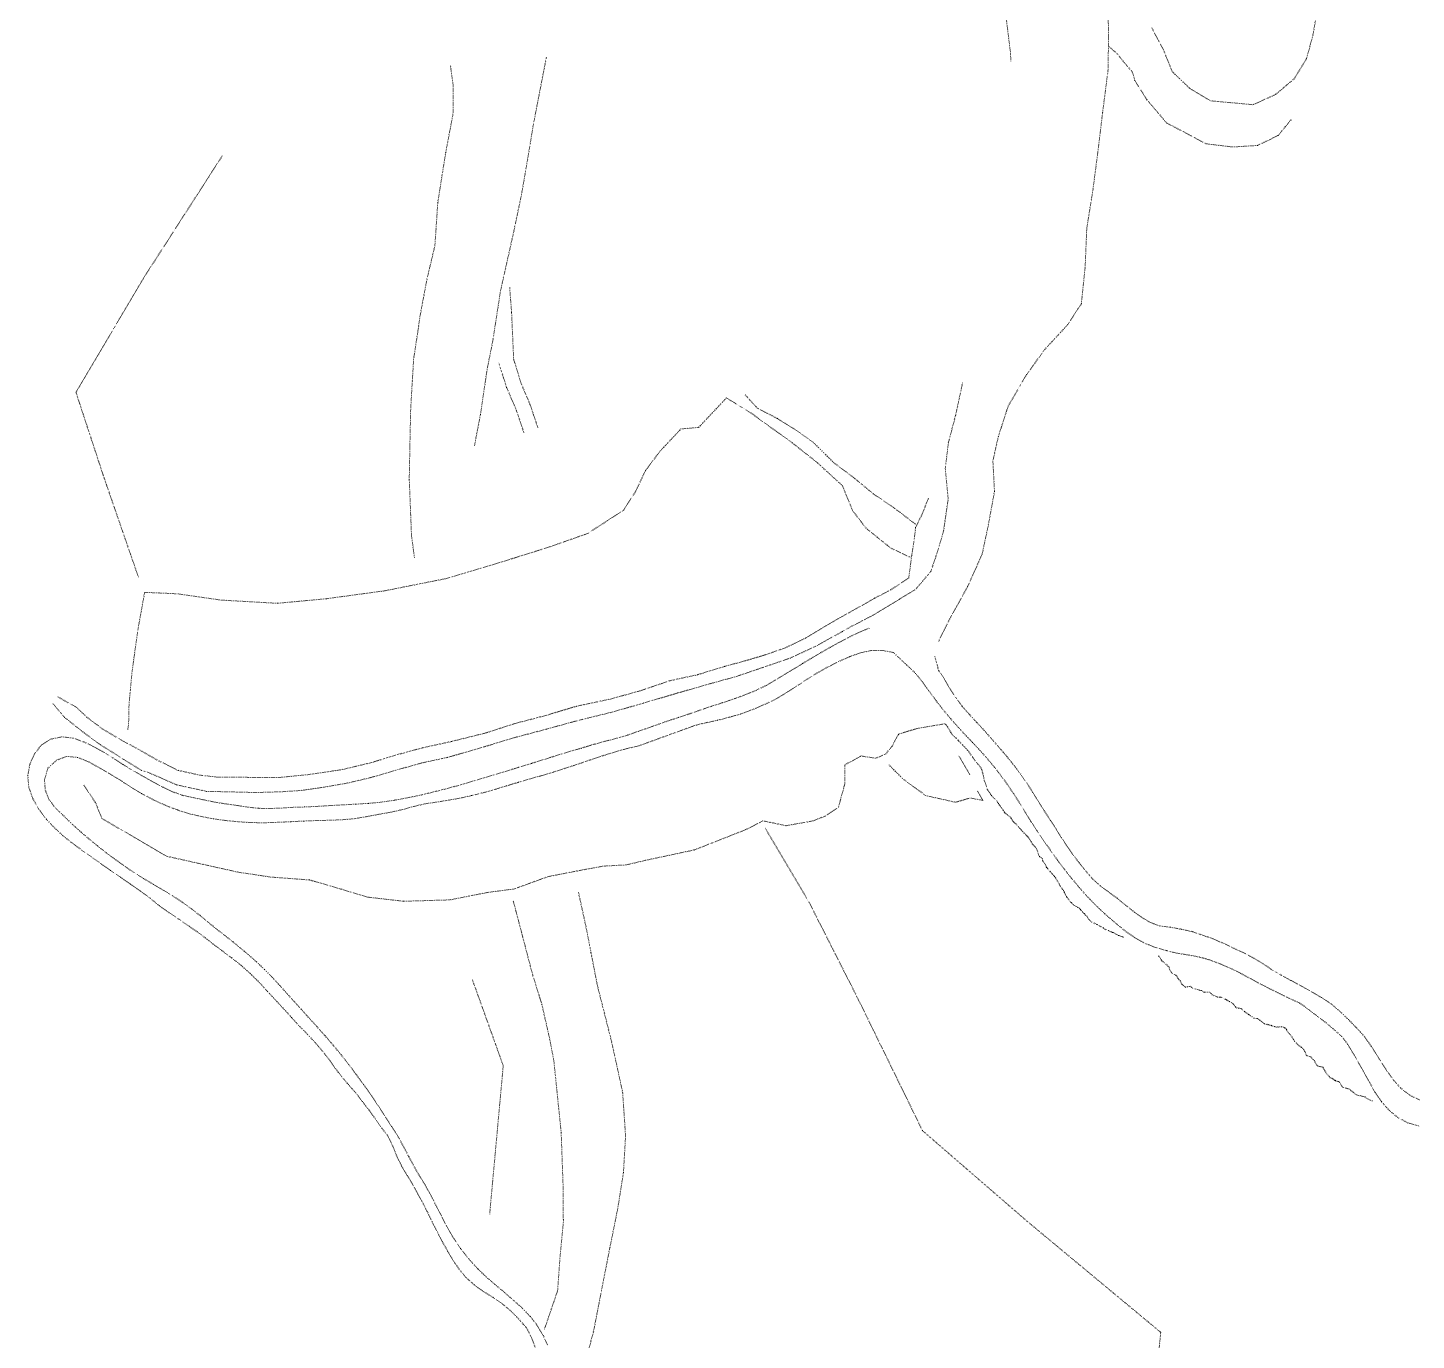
# Model space of a CAD drawing. Extents: x 682410 to 689460, y 7661803 to 7669124.
# Drawn here: x 684707.3 to 685123.7, y 7662635.6 to 7663029.4 of the extents above; entities that cross this region are included whole.
import ezdxf

# ---------------------------------------------------------------- set-up
doc = ezdxf.new("R2010")
doc.units = 0
doc.header["$MEASUREMENT"] = 0
doc.linetypes.add('DOT', pattern=[0.25, 0, -0.25])
doc.layers.add('02 TOE_Line', color=1, linetype='DOT', lineweight=20)

msp = doc.modelspace()

# ---------------------------------------------------------------- linework, layer by layer
at = {"layer": '02 TOE_Line'}
for points in [[(685002.11, 7663019.42, 3919.77), (685002.01, 7663021.8, 3919.91), (685000.45, 7663034.5, 3920.7), (684996.98, 7663044.29, 3921.3), (684992.65, 7663053.2, 3921.61), (684989.28, 7663055.22, 3921.78), (684984.34, 7663056.91, 3921.71), (684983.1, 7663058.86, 3921.78), (684978.94, 7663063.8, 3921.71), (684972.36, 7663070.72, 3921.69), (684966.48, 7663075.96, 3921.54), (684964.28, 7663072.92, 3921.28), (684967.54, 7663070.31, 3921.68), (684972.77, 7663065.75, 3921.93), (684974.34, 7663063.87, 3921.85)], [(685031.3, 7663034.52, 3920.63), (685031.39, 7663026.57, 3920.16), (685031.29, 7663016.98, 3919.7), (685029.62, 7663003.9, 3918.81), (685028.24, 7662992.44, 3918.45), (685026.69, 7662980.55, 3918.03), (685024.88, 7662969.27, 3917.87), (685024.39, 7662957.62, 3917.93), (685023.25, 7662946.61, 3917.85), (685019.12, 7662940.28, 3917.43), (685012.25, 7662932.88, 3917.13), (685006.83, 7662925.35, 3916.45), (685001.3, 7662915.91, 3915.25), (684998.33, 7662906.67, 3914.8), (684996.73, 7662899.43, 3914.93), (684997.2, 7662890.25, 3914.47), (684995.23, 7662879.57, 3913.81), (684993.48, 7662871.43, 3913.46), (684989.11, 7662861.68, 3913.09), (684983.78, 7662852.08, 3912.05), (684980.36, 7662845.18, 3912.22)], [(685093.92, 7663034.3, 3929.65), (685092.67, 7663027.05, 3929.42), (685090.76, 7663020.07, 3929.2), (685087.04, 7663014.08, 3928.89), (685081.49, 7663009.39, 3928.51), (685074.74, 7663006.34, 3928.2), (685062.02, 7663007.49, 3927.37), (685055.8, 7663011.18, 3926.96), (685050.51, 7663016.26, 3926.63), (685047.87, 7663022.79, 3926.39), (685044.29, 7663029.57, 3925.89)], [(685031.55, 7663023.75, 3920.17), (685033.93, 7663021.69, 3921.77), (685036.35, 7663018.69, 3922.81), (685038.6, 7663016.09, 3923.18), (685039.27, 7663013.61, 3923.01), (685042.93, 7663007.79, 3923.39), (685048.8, 7663000.88, 3924.61), (685060.68, 7662994.6, 3926.77), (685068.63, 7662993.65, 3928.51), (685076.09, 7662994.1, 3928.22), (685082.31, 7662997.13, 3927.67), (685086.3, 7663002.02, 3928.45)], [(684841.25, 7662904, 3899.96), (684843.06, 7662913.5, 3900.4), (684845.06, 7662927, 3900.62), (684846.75, 7662935.5, 3900.96), (684849.06, 7662950.5, 3901.38), (684852.87, 7662967.5, 3901.75), (684855.38, 7662979.5, 3902.46), (684857.19, 7662990, 3903.27), (684858.94, 7663000.5, 3903.96), (684861.06, 7663011.5, 3904.25), (684862.81, 7663020.5, 3904.56)], [(684823.25, 7662870.5, 3899.71), (684822.37, 7662877, 3899.7), (684821.69, 7662894, 3900.11), (684821.88, 7662904, 3900.45), (684822.12, 7662915, 3900.66), (684823, 7662930, 3901.1), (684824.31, 7662938.5, 3901.53), (684824.94, 7662943, 3901.55), (684827, 7662954, 3901.74), (684829.38, 7662964, 3902.42), (684830.25, 7662977, 3902.66), (684832.63, 7662992, 3903.16), (684834.81, 7663003.5, 3903.33), (684834.88, 7663012, 3903.54), (684834.06, 7663018, 3903.74)], [(684765.62, 7662991, 3903.08), (684741.81, 7662954, 3903.55), (684721.75, 7662920, 3903.28), (684730.13, 7662894.5, 3902.55), (684740.5, 7662864.5, 3901.59)], [(684851.81, 7662951.5, 3901.61), (684852.38, 7662944, 3901.36), (684852.69, 7662937, 3901.21), (684853, 7662930, 3900.98), (684855.12, 7662923, 3900.77), (684857.88, 7662916.5, 3900.47), (684860.25, 7662909.5, 3900.22)], [(684856.06, 7662908, 3900.22), (684853.69, 7662915, 3900.47), (684850.88, 7662921.5, 3900.77), (684848.5, 7662929, 3900.98)], [(684714.85, 7662826.62, 3912.13), (684718.34, 7662822.49, 3911.47), (684724.18, 7662817.86, 3910.99), (684729.21, 7662814.19, 3910.86), (684736.15, 7662809.86, 3910.77), (684741.41, 7662806.59, 3910.84), (684743.79, 7662805.84, 3910.82), (684751.96, 7662802.25, 3910.91), (684760.92, 7662800.32, 3911.16), (684769.95, 7662800.11, 3911.11), (684775.93, 7662799.96, 3910.93), (684783.21, 7662800.19, 3910.73), (684789.18, 7662800.57, 3910.42), (684795.92, 7662801.53, 3910.1), (684803.21, 7662802.8, 3910.1), (684809.96, 7662804.4, 3910.15), (684818.3, 7662806.85, 3909.92), (684825.88, 7662808.94, 3910.03), (684833.29, 7662810.53, 3910.07), (684843.93, 7662813.61, 3910.07), (684853.19, 7662816.42, 3910.01), (684862.82, 7662818.98, 3909.91), (684871.62, 7662821.4, 3909.99), (684882.77, 7662824.15, 3910.02), (684892.08, 7662826.84, 3909.92), (684902.24, 7662829.83, 3909.96), (684911.93, 7662832.62, 3910.06), (684919.74, 7662834.77, 3910.15), (684927.52, 7662837.41, 3910.38), (684935.91, 7662840.29, 3910.64), (684943.78, 7662843.94, 3910.8), (684951.67, 7662848.32, 3910.93), (684953.83, 7662849.57, 3910.96), (684960.19, 7662852.85, 3911.14), (684968.73, 7662858, 3911.4), (684973.48, 7662860.84, 3911.61), (684978.08, 7662866.24, 3911.83), (684980.33, 7662872.86, 3912.21), (684981.96, 7662878.61, 3912.5), (684983.31, 7662888.04, 3913.02), (684982.44, 7662897.09, 3913.43), (684983.37, 7662904.88, 3914.21), (684985.56, 7662913.19, 3914.63), (684987.66, 7662923.04, 3915.13)], [(684973.5, 7662880.47, 3910.08), (684967.33, 7662885.19, 3909), (684960.82, 7662889.61, 3907.78), (684955.31, 7662894.18, 3906.73), (684948.98, 7662898.95, 3905.81), (684942.71, 7662905.16, 3904.14), (684937.3, 7662908.94, 3902.74), (684932.06, 7662912.2, 3901.15), (684926.06, 7662915.31, 3899.43), (684922.28, 7662919.44, 3898.12)], [(684971.89, 7662870.58, 3911.13), (684966.06, 7662873.33, 3910.4), (684958.67, 7662879.28, 3908.74), (684954.65, 7662884.57, 3907.34), (684951.56, 7662892.06, 3906.13), (684943.87, 7662899.11, 3904.76), (684936.5, 7662904.93, 3902.77), (684925.13, 7662913.1, 3899.55), (684925.16, 7662913.24, 3899.57), (684918.34, 7662917.4, 3897.78), (684916.81, 7662918.35, 3897.56), (684908.48, 7662909.51, 3897.92), (684903.17, 7662909.05, 3897.51), (684896.87, 7662902.35, 3897.52), (684892.59, 7662896.61, 3897.98), (684889.5, 7662890.2, 3898.67), (684885.98, 7662884.67, 3898.95), (684875.19, 7662877.69, 3899.01), (684863.57, 7662873.59, 3898.97), (684847.3, 7662868.49, 3899.33), (684832.41, 7662864.09, 3899.66), (684814.27, 7662860.48, 3899.57), (684796.9, 7662858.12, 3899.7), (684782.13, 7662856.73, 3899.51), (684765.27, 7662857.71, 3899.94), (684752.05, 7662859.59, 3900.63), (684742.34, 7662860.03, 3901.2), (684740.37, 7662849.12, 3902.62), (684738.56, 7662836.25, 3906.27), (684737.66, 7662826.49, 3909.29), (684737.53, 7662820.57, 3910.23), (684737.26, 7662818.56, 3910.42)], [(684977.4, 7662888.27, 3912.51), (684975.43, 7662883.31, 3910.9), (684973.55, 7662879.52, 3910.11), (684973.11, 7662875.73, 3910.68), (684972.39, 7662871.11, 3911.3), (684971.49, 7662864.33, 3911.41), (684966.07, 7662860.76, 3911.38), (684961.22, 7662858.26, 3911.22), (684956.53, 7662855.58, 3911.1), (684950.84, 7662852.4, 3911.13), (684945.68, 7662849.4, 3910.95), (684940.38, 7662846.21, 3910.87), (684934.59, 7662843.42, 3910.67), (684928.37, 7662841.24, 3910.45), (684922.05, 7662839.36, 3910.34), (684916.27, 7662837.82, 3910.08), (684908.09, 7662835.29, 3909.96), (684899.95, 7662833.54, 3909.85), (684890.8, 7662830.44, 3909.83), (684882.02, 7662828.01, 3909.85), (684871.8, 7662825.85, 3909.74), (684862.65, 7662823.09, 3909.94), (684853.29, 7662820.64, 3910.01), (684844.64, 7662817.83, 3910.1), (684834.38, 7662815.29, 3910.15), (684825.68, 7662813.39, 3909.97), (684817.29, 7662811.1, 3909.96), (684810.43, 7662808.96, 3909.96), (684801.53, 7662806.84, 3910.04), (684791.83, 7662805.39, 3910.17), (684782.8, 7662804.48, 3910.52), (684776.08, 7662804.48, 3910.5), (684770.11, 7662804.57, 3910.6), (684764.31, 7662804.57, 3910.86), (684758.76, 7662805.2, 3910.68), (684752.34, 7662806.62, 3910.79), (684746.43, 7662809.54, 3910.54), (684739.79, 7662813.3, 3910.26), (684735.34, 7662815.72, 3910.63), (684729.57, 7662819.12, 3910.9), (684724.99, 7662822.6, 3911.41), (684721.87, 7662825.52, 3911.68), (684716.11, 7662828.79, 3912.4)], [(684959.58, 7662849.25, 3910.94), (684956.74, 7662848.11, 3910.89), (684953.79, 7662846.68, 3910.86), (684950.84, 7662845.12, 3910.83), (684947.94, 7662843.53, 3910.79), (684945.05, 7662841.88, 3910.73), (684942.24, 7662840.21, 3910.64), (684939.59, 7662838.63, 3910.53), (684936.95, 7662837.02, 3910.43), (684934.25, 7662835.39, 3910.34), (684931.55, 7662833.73, 3910.26), (684928.76, 7662832.11, 3910.22), (684925.78, 7662830.65, 3910.18), (684922.58, 7662829.35, 3910.17), (684919.18, 7662828.08, 3910.19), (684915.72, 7662826.94, 3910.18), (684912.23, 7662825.82, 3910.16), (684908.87, 7662824.66, 3910.11), (684905.66, 7662823.55, 3910.08), (684902.46, 7662822.49, 3910.02), (684899.37, 7662821.48, 3909.94), (684896.39, 7662820.43, 3909.91), (684893.43, 7662819.38, 3909.9), (684890.3, 7662818.29, 3909.94), (684887.18, 7662817.2, 3909.96), (684883.95, 7662816.25, 3909.98), (684880.48, 7662815.34, 3910.01), (684876.81, 7662814.36, 3910), (684873.2, 7662813.24, 3910.02), (684869.57, 7662812.2, 3910.04), (684865.85, 7662811.06, 3910.05), (684862.13, 7662809.88, 3910.06), (684858.35, 7662808.71, 3910.08), (684854.57, 7662807.55, 3910.09), (684850.85, 7662806.39, 3910.08), (684847.17, 7662805.26, 3910.09), (684843.49, 7662804.16, 3910.04), (684839.83, 7662803.1, 3909.99), (684836.18, 7662802.02, 3909.93), (684832.47, 7662801.02, 3909.9), (684828.73, 7662800.08, 3909.95), (684824.97, 7662799.15, 3910), (684821.11, 7662798.37, 3910.04), (684817.28, 7662797.65, 3910.07), (684813.42, 7662797.08, 3910.12), (684809.48, 7662796.72, 3910.14), (684805.54, 7662796.47, 3910.13), (684801.6, 7662796.25, 3910.18), (684797.7, 7662796.03, 3910.23), (684793.9, 7662795.8, 3910.35), (684790.27, 7662795.63, 3910.45), (684786.75, 7662795.52, 3910.58), (684783.23, 7662795.29, 3910.73), (684779.83, 7662795.17, 3910.82), (684776.5, 7662795.23, 3910.9), (684773.26, 7662795.58, 3910.98), (684770.02, 7662796.09, 3911.02), (684766.73, 7662796.54, 3911.04), (684763.42, 7662797.08, 3911.07), (684760.12, 7662797.75, 3911.03), (684756.97, 7662798.41, 3911.04), (684753.83, 7662799.1, 3911.06), (684750.79, 7662800.16, 3911.02), (684747.76, 7662801.6, 3910.93), (684744.72, 7662803.21, 3910.86), (684741.68, 7662804.92, 3910.81), (684738.64, 7662806.64, 3910.78), (684735.75, 7662808.4, 3910.78), (684732.93, 7662810.3, 3910.8), (684730.11, 7662812.04, 3910.81), (684727.33, 7662813.56, 3910.82), (684724.53, 7662814.97, 3910.82), (684721.02, 7662816.27, 3910.75), (684717.54, 7662816.68, 3910.68), (684714.18, 7662815.98, 3910.51), (684711.32, 7662814.16, 3910.2), (684709.24, 7662811.45, 3909.88), (684707.88, 7662808.4, 3909.58), (684707.29, 7662805.04, 3909.36), (684707.59, 7662801.54, 3909.21), (684708.85, 7662798.04, 3909.11), (684710.69, 7662794.82, 3908.97), (684712.89, 7662791.91, 3908.83), (684715.37, 7662789.31, 3908.67), (684717.95, 7662786.92, 3908.43), (684720.63, 7662784.79, 3908.21), (684723.43, 7662782.72, 3908.05), (684726.27, 7662780.68, 3907.89), (684729.16, 7662778.67, 3907.76), (684732.11, 7662776.6, 3907.65), (684735.09, 7662774.55, 3907.55), (684738.11, 7662772.47, 3907.46), (684741.11, 7662770.39, 3907.37), (684743.98, 7662768.23, 3907.22), (684746.78, 7662765.98, 3907.09), (684749.72, 7662763.88, 3906.97), (684752.68, 7662761.89, 3906.83), (684755.66, 7662759.84, 3906.71), (684758.13, 7662758.12, 3906.65), (684760.63, 7662756.29, 3906.54), (684763.04, 7662754.37, 3906.43), (684765.48, 7662752.54, 3906.36), (684768.48, 7662750.32, 3906.3), (684771.3, 7662748.06, 3906.21), (684774.01, 7662745.63, 3906.08), (684776.7, 7662743.01, 3905.87), (684779.2, 7662740.26, 3905.59), (684781.65, 7662737.64, 3905.41), (684783.99, 7662735.11, 3905.27), (684786.39, 7662732.48, 3905.15), (684788.5, 7662730.13, 3904.96), (684790.74, 7662727.87, 3904.95), (684793.25, 7662725.18, 3904.77), (684795.52, 7662722.55, 3904.52), (684797.47, 7662720.09, 3904.23), (684799.43, 7662717.29, 3903.79), (684801.41, 7662714.77, 3903.46), (684803.44, 7662712.32, 3903.12), (684805.63, 7662709.88, 3902.86), (684807.65, 7662707.22, 3902.48), (684809.67, 7662704.6, 3902.11), (684811.65, 7662701.9, 3901.77), (684813.48, 7662699.27, 3901.43), (684815.35, 7662696.82, 3901.16), (684816.76, 7662693.84, 3900.72), (684817.95, 7662690.84, 3900.31), (684819.41, 7662687.88, 3899.83), (684821.11, 7662685.07, 3899.41), (684822.7, 7662682.42, 3898.96), (684824.14, 7662679.77, 3898.52), (684825.74, 7662676.85, 3898.04), (684827.13, 7662674.13, 3897.61), (684828.57, 7662671.1, 3897.08), (684830.12, 7662668.11, 3896.6), (684831.64, 7662665.16, 3896.08), (684833.21, 7662662.38, 3895.59), (684834.83, 7662659.66, 3895.11), (684836.62, 7662656.96, 3894.64), (684838.72, 7662654.44, 3894.24), (684841.26, 7662652.17, 3893.82), (684844.05, 7662650.18, 3893.45), (684846.94, 7662648.38, 3893.1), (684849.73, 7662646.47, 3892.79), (684852.29, 7662644.29, 3892.43), (684854.62, 7662641.89, 3892.01), (684856.84, 7662639.35, 3891.67), (684858.31, 7662636.59, 3891.47), (684859.49, 7662633.42, 3891.29)], [(684863.12, 7662634.3, 3891.23), (684861.86, 7662637.09, 3891.44), (684859.82, 7662640.46, 3891.73), (684857.94, 7662642.8, 3891.97), (684855.32, 7662645.51, 3892.38), (684852.6, 7662647.91, 3892.78), (684849.98, 7662650.22, 3893.12), (684847.38, 7662652.38, 3893.46), (684844.83, 7662654.57, 3893.89), (684842.18, 7662657.14, 3894.37), (684839.52, 7662660.04, 3894.94), (684837.08, 7662663.17, 3895.51), (684834.91, 7662666.39, 3896.08), (684832.98, 7662669.69, 3896.63), (684831.34, 7662672.96, 3897.16), (684829.67, 7662676.18, 3897.73), (684828.07, 7662679.25, 3898.3), (684826.42, 7662682.25, 3898.84), (684824.62, 7662685.14, 3899.34), (684823.11, 7662687.82, 3899.76), (684821.52, 7662690.8, 3900.2), (684819.9, 7662693.88, 3900.64), (684818.36, 7662696.7, 3901.05), (684816.39, 7662699.79, 3901.49), (684814.3, 7662703, 3901.89), (684812.3, 7662706.12, 3902.32), (684810.16, 7662709.33, 3902.7), (684807.99, 7662712.35, 3903.11), (684805.78, 7662715.37, 3903.48), (684803.52, 7662718.4, 3903.83), (684801.19, 7662721.36, 3904.21), (684798.83, 7662724.21, 3904.57), (684796.49, 7662726.95, 3904.82), (684793.97, 7662729.76, 3905.02), (684791.31, 7662732.69, 3905.22), (684789.26, 7662734.98, 3905.34), (684787.15, 7662737.28, 3905.46), (684785.02, 7662739.67, 3905.57), (684782.83, 7662742.09, 3905.72), (684780.59, 7662744.54, 3905.88), (684778.26, 7662746.9, 3906.03), (684775.86, 7662749.17, 3906.14), (684773.48, 7662751.28, 3906.24), (684771.09, 7662753.28, 3906.35), (684768.78, 7662755.21, 3906.43), (684766.37, 7662757.09, 3906.51), (684763.93, 7662758.98, 3906.61), (684761.46, 7662760.97, 3906.72), (684758.95, 7662763.08, 3906.87), (684756.28, 7662765.12, 3907.03), (684753.54, 7662767.11, 3907.19), (684750.73, 7662768.97, 3907.31), (684747.81, 7662770.76, 3907.45), (684744.89, 7662772.46, 3907.52), (684742.02, 7662774.16, 3907.55), (684739.17, 7662775.93, 3907.61), (684736.34, 7662777.86, 3907.68), (684733.54, 7662779.88, 3907.78), (684730.78, 7662781.92, 3907.9), (684728.15, 7662783.99, 3908.03), (684725.64, 7662786.06, 3908.16), (684723.27, 7662788.06, 3908.36), (684720.95, 7662790.16, 3908.55), (684718.16, 7662792.86, 3908.71), (684715.63, 7662795.26, 3908.9), (684713.68, 7662797.81, 3909.04), (684712.54, 7662800.72, 3909.17), (684712.3, 7662803.78, 3909.3), (684713.34, 7662807.28, 3909.59), (684715.94, 7662809.67, 3910), (684718.93, 7662810.8, 3910.35), (684722.25, 7662810.5, 3910.49), (684725.59, 7662809.15, 3910.62), (684728.41, 7662807.58, 3910.67), (684731.52, 7662805.81, 3910.71), (684734.78, 7662803.83, 3910.75), (684738.04, 7662801.68, 3910.75), (684741.41, 7662799.66, 3910.74), (684744.92, 7662797.81, 3910.79), (684748.51, 7662796.13, 3910.84), (684752.16, 7662794.73, 3910.89), (684755.78, 7662793.58, 3910.9), (684759.44, 7662792.75, 3910.9), (684763.13, 7662792.04, 3910.92), (684766.84, 7662791.55, 3910.9), (684770.54, 7662791.18, 3910.88), (684774.34, 7662790.94, 3910.77), (684778.21, 7662790.89, 3910.66), (684782.11, 7662791.03, 3910.56), (684786.03, 7662791.2, 3910.43), (684789.94, 7662791.4, 3910.36), (684793.82, 7662791.56, 3910.25), (684797.71, 7662791.64, 3910.15), (684801.54, 7662791.8, 3910.03), (684805.34, 7662792.13, 3909.98), (684809.04, 7662792.76, 3910.01), (684812.67, 7662793.44, 3910.04), (684816.28, 7662794.08, 3910.02), (684819.79, 7662794.89, 3910.06), (684823.13, 7662795.81, 3910.02), (684826.44, 7662796.59, 3909.99), (684829.9, 7662797.08, 3909.95), (684833.35, 7662797.66, 3909.93), (684836.88, 7662798.27, 3909.96), (684840.43, 7662799.06, 3909.98), (684843.88, 7662799.9, 3909.98), (684847.44, 7662800.92, 3910), (684851, 7662801.99, 3910.03), (684854.5, 7662803.06, 3910.05), (684857.91, 7662804.08, 3910.05), (684861.51, 7662805.07, 3910.04), (684865.03, 7662806.14, 3910.03), (684868.49, 7662807.24, 3910.03), (684871.88, 7662808.36, 3910.02), (684875.19, 7662809.48, 3910.03), (684878.43, 7662810.57, 3910.08), (684881.51, 7662811.57, 3910.07), (684884.47, 7662812.46, 3910.04), (684887.42, 7662813.26, 3909.98), (684890.51, 7662813.96, 3909.91), (684907.73, 7662820.22, 3910.16), (684910.93, 7662820.94, 3910.16), (684914.17, 7662821.64, 3910.14), (684917.54, 7662822.51, 3910.15), (684921.12, 7662823.55, 3910.15), (684924.75, 7662824.87, 3910.17), (684928.31, 7662826.42, 3910.23), (684931.84, 7662828.11, 3910.26), (684935.15, 7662830.13, 3910.31), (684938.32, 7662832.18, 3910.4), (684941.28, 7662834.14, 3910.49), (684944.22, 7662835.93, 3910.61), (684947.27, 7662837.65, 3910.69), (684950.46, 7662839.27, 3910.75), (684953.71, 7662840.7, 3910.78), (684956.89, 7662841.86, 3910.81), (684960.45, 7662842.61, 3910.87), (684963.53, 7662842.62, 3910.91), (684966.87, 7662841.98, 3910.93), (684973.56, 7662835.71, 3911.17), (684975.53, 7662833.24, 3911.24), (684977.56, 7662830.42, 3911.44), (684979.72, 7662827.47, 3911.66), (684982.12, 7662824.41, 3911.93), (684984.1, 7662822.04, 3912.16), (684986.19, 7662819.69, 3912.41), (684988.35, 7662817.34, 3912.66), (684990.63, 7662814.98, 3912.9), (684992.88, 7662812.58, 3913.14), (684995.1, 7662810.06, 3913.4), (684997.26, 7662807.47, 3913.68), (684999.28, 7662804.87, 3914.02), (685001.17, 7662802.24, 3914.4), (685002.99, 7662799.54, 3914.82), (685004.75, 7662796.81, 3915.26), (685006.42, 7662794.08, 3915.7), (685008.15, 7662791.3, 3916.16), (685009.9, 7662788.58, 3916.58), (685011.69, 7662785.92, 3917.02), (685013.97, 7662782.66, 3917.51), (685016.11, 7662779.65, 3917.91), (685018.26, 7662776.79, 3918.25), (685020.32, 7662774.25, 3918.56), (685022.63, 7662771.45, 3918.88), (685024.72, 7662769.09, 3919.14), (685026.87, 7662766.85, 3919.36), (685029.03, 7662764.72, 3919.58), (685031.42, 7662762.57, 3919.8), (685034.11, 7662760.31, 3919.99), (685036.64, 7662758.23, 3920.14), (685039.47, 7662756.29, 3920.24), (685042.6, 7662754.6, 3920.32), (685045.57, 7662753.45, 3920.39), (685048.76, 7662752.53, 3920.47), (685052.01, 7662751.74, 3920.57), (685055.38, 7662751.22, 3920.64), (685058.68, 7662750.61, 3920.7), (685061.97, 7662749.67, 3920.77), (685065.19, 7662748.42, 3920.84), (685068.4, 7662747.02, 3920.91), (685071.07, 7662745.69, 3920.97), (685074.17, 7662744.02, 3921.01), (685076.89, 7662742.56, 3921.06), (685079.78, 7662741.1, 3921.1), (685082.54, 7662739.69, 3921.1), (685085.71, 7662738.17, 3921.1), (685088.82, 7662736.75, 3921.07), (685091.44, 7662734.83, 3921.01), (685094.07, 7662732.81, 3920.96), (685096.67, 7662730.84, 3920.92), (685099.12, 7662728.78, 3921), (685101.34, 7662726.79, 3921.01), (685103.16, 7662724.39, 3920.98), (685104.81, 7662721.63, 3920.95), (685106.51, 7662718.68, 3920.9), (685108.16, 7662715.68, 3920.82), (685109.76, 7662712.83, 3920.83), (685111.38, 7662709.93, 3920.83), (685113.31, 7662707.16, 3920.86), (685115.42, 7662704.74, 3920.92), (685118.1, 7662702.49, 3920.99), (685121.2, 7662700.83, 3921.06), (685124.6, 7662699.9, 3921.13)], [(685124.67, 7662707.74, 3921.22), (685121.62, 7662709.22, 3921.09), (685118.93, 7662711.37, 3920.99), (685117, 7662713.56, 3920.91), (685115.2, 7662716.02, 3920.9), (685113.48, 7662718.63, 3920.89), (685111.8, 7662721.29, 3920.92), (685110.15, 7662723.88, 3920.93), (685108.01, 7662726.92, 3921), (685105.6, 7662729.55, 3921), (685103.37, 7662731.82, 3920.92), (685100.9, 7662734.21, 3920.97), (685098.21, 7662736.52, 3920.9), (685095.25, 7662738.42, 3920.9), (685092.63, 7662739.98, 3920.98), (685089.34, 7662741.85, 3921.06), (685086.09, 7662743.6, 3921.16), (685083.13, 7662745.19, 3921.24), (685080.4, 7662746.79, 3921.29), (685077.74, 7662748.58, 3921.17), (685074.97, 7662750.24, 3921.08), (685072.24, 7662751.74, 3921.01), (685068.97, 7662753.22, 3921), (685065.78, 7662754.75, 3920.92), (685062.61, 7662756.14, 3920.76), (685059.55, 7662757.17, 3920.71), (685056.51, 7662758.24, 3920.6), (685053.23, 7662758.95, 3920.64), (685049.92, 7662759.56, 3920.57), (685046.88, 7662759.91, 3920.41), (685044.02, 7662760.93, 3920.4), (685041.54, 7662762.4, 3920.27), (685039.07, 7662764.14, 3920.07), (685036.34, 7662766.3, 3919.82), (685033.95, 7662768.26, 3919.55), (685031.35, 7662770.17, 3919.29), (685028.89, 7662772.01, 3919.11), (685026.72, 7662773.95, 3918.91), (685024.63, 7662776.35, 3918.56), (685022.59, 7662778.87, 3918.22), (685020.68, 7662781.42, 3917.86), (685018.89, 7662784, 3917.53), (685017.22, 7662786.47, 3917.2), (685015.62, 7662789.1, 3916.8), (685013.93, 7662791.72, 3916.37), (685012.09, 7662794.5, 3915.95), (685010.21, 7662797.52, 3915.48), (685008.63, 7662800.1, 3915.09), (685006.95, 7662802.75, 3914.65), (685005.06, 7662805.45, 3914.24), (685003.03, 7662808.13, 3913.88), (685000.9, 7662810.79, 3913.58), (684998.63, 7662813.45, 3913.31), (684996.31, 7662816.1, 3912.99), (684994.02, 7662818.7, 3912.7), (684991.79, 7662821.11, 3912.48), (684989.7, 7662823.35, 3912.31), (684987.49, 7662825.86, 3912.04), (684985.54, 7662828.54, 3911.79), (684983.63, 7662831.47, 3911.67), (684982.13, 7662834.1, 3911.47), (684980.45, 7662836.6, 3911.38), (684979.31, 7662840.8, 3911.33)], [(684724.12, 7662802.14, 3909.79), (684727.59, 7662796.96, 3909.2), (684729.51, 7662792.19, 3908.86), (684748.86, 7662780.87, 3907.9), (684770.39, 7662776.06, 3907.08), (684780.19, 7662774.6, 3906.56), (684791.81, 7662773.73, 3906), (684801.17, 7662771.02, 3904.7), (684809.34, 7662768.57, 3903.74), (684819.95, 7662767.34, 3899.79), (684833.83, 7662767.75, 3896.86), (684845.25, 7662770, 3896.41), (684853.15, 7662771.03, 3896.49), (684863.36, 7662774.75, 3896.59), (684874.17, 7662776.85, 3896.01), (684880.11, 7662777.9, 3895.83), (684886.73, 7662778.25, 3895.65), (684892.67, 7662779.65, 3895.16), (684907.23, 7662782.75, 3894.72), (684922.65, 7662788.84, 3894.2), (684927.78, 7662791.47, 3893.15), (684934.72, 7662790.01, 3892.5), (684942.87, 7662791.47, 3892.5), (684946.49, 7662792.93, 3892.55), (684950.41, 7662795.55, 3892.59), (684952.37, 7662802.76, 3898.36), (684952.34, 7662808.27, 3902.44), (684957.16, 7662810.93, 3904.65), (684961.62, 7662810.26, 3905.42), (684964.59, 7662811.54, 3907.01), (684966.52, 7662813.91, 3908.57), (684968.43, 7662817.49, 3910.83), (684974.05, 7662819.19, 3911.2), (684982.34, 7662820.6, 3911.69), (684982.55, 7662820.42, 3911.74), (684982.65, 7662820.33, 3911.76), (684983.12, 7662819.65, 3911.75), (684984.13, 7662817.97, 3911.62), (684984.31, 7662817.67, 3911.6), (684984.58, 7662817.24, 3911.57), (684985.73, 7662816.27, 3911.83), (684986.34, 7662815.59, 3911.88), (684986.55, 7662815.36, 3911.91), (684987.73, 7662814.14, 3912.03), (684988.63, 7662813.22, 3912.12), (684988.78, 7662813.05, 3912.14), (684989.11, 7662812.69, 3912.17), (684990.6, 7662810.69, 3912.14), (684990.73, 7662810.48, 3912.13), (684991.34, 7662809.57, 3912.1), (684992.56, 7662808.11, 3912.22), (684992.7, 7662807.92, 3912.23), (684993.34, 7662807.06, 3912.27), (684993.36, 7662806.89, 3912.21), (684993.85, 7662805.13, 3911.79), (684993.9, 7662804.85, 3911.72), (684994.12, 7662803.68, 3911.42), (684994.7, 7662802.13, 3911.22), (684994.79, 7662801.76, 3911.16), (684995.02, 7662800.87, 3911.01), (684995.2, 7662800.66, 3911.06), (684996.05, 7662799.51, 3911.24), (684996.07, 7662799.48, 3911.25), (684996.05, 7662799.47, 3911.23), (684996.04, 7662799.46, 3911.22), (684996.23, 7662799.17, 3911.26), (684996.28, 7662799.1, 3911.27), (684996.28, 7662799.1, 3911.28), (684996.42, 7662798.9, 3911.31), (684996.94, 7662798.4, 3911.51), (684997.38, 7662798, 3911.69), (684997.58, 7662797.8, 3911.77), (684997.66, 7662797.71, 3911.79), (684998.12, 7662797.13, 3911.93), (684998.15, 7662797.09, 3911.94), (684998.37, 7662796.71, 3911.98), (684998.39, 7662796.69, 3911.99), (684998.6, 7662796.29, 3912.02), (684998.99, 7662795.84, 3912.16), (684999.33, 7662795.31, 3912.25), (684999.56, 7662795.07, 3912.34), (684999.88, 7662794.56, 3912.42), (685000.13, 7662794.14, 3912.48), (685000.17, 7662794.08, 3912.49), (685000.26, 7662793.95, 3912.52), (685000.31, 7662793.86, 3912.53), (685000.43, 7662793.77, 3912.59), (685001.9, 7662792.61, 3913.31), (685002.1, 7662792.38, 3913.39), (685002.21, 7662792.21, 3913.42), (685002.25, 7662792.15, 3913.43), (685002.56, 7662791.64, 3913.51), (685002.78, 7662791.28, 3913.57), (685003.25, 7662790.88, 3913.79), (685003.66, 7662790.56, 3913.99), (685004.29, 7662789.73, 3914.21), (685004.5, 7662789.51, 3914.29), (685004.74, 7662789.27, 3914.4), (685004.89, 7662789.11, 3914.45), (685005.29, 7662788.65, 3914.59), (685005.53, 7662788.38, 3914.68), (685006.89, 7662786.98, 3915.21), (685007.06, 7662786.8, 3915.28), (685007.15, 7662786.73, 3915.32), (685007.22, 7662786.65, 3915.34), (685007.33, 7662786.51, 3915.38), (685007.75, 7662785.99, 3915.51), (685007.94, 7662785.7, 3915.55), (685008.22, 7662785.17, 3915.59), (685008.5, 7662784.59, 3915.61), (685008.77, 7662784.28, 3915.7), (685009.16, 7662783.88, 3915.84), (685009.48, 7662783.55, 3915.95), (685009.74, 7662783.26, 3916.03), (685010.06, 7662782.48, 3916), (685010.47, 7662781.18, 3915.85), (685010.73, 7662780.78, 3915.9), (685010.8, 7662780.69, 3915.92), (685011.22, 7662780.39, 3916.09), (685011.54, 7662780.15, 3916.23), (685011.67, 7662779.61, 3916.13), (685011.73, 7662779.38, 3916.09), (685011.99, 7662779.06, 3916.16), (685012.43, 7662778.43, 3916.24), (685012.59, 7662778.19, 3916.26), (685012.75, 7662777.58, 3916.17), (685012.8, 7662777.47, 3916.15), (685013, 7662777.31, 3916.22), (685013.1, 7662777.23, 3916.26), (685013.18, 7662777.1, 3916.27), (685013.46, 7662776.71, 3916.3), (685013.58, 7662776.6, 3916.34), (685013.92, 7662776.15, 3916.39), (685014.2, 7662775.9, 3916.48), (685014.61, 7662775.45, 3916.58), (685014.89, 7662775.17, 3916.66), (685015.02, 7662775.01, 3916.68), (685015.16, 7662774.84, 3916.71), (685015.22, 7662774.74, 3916.71), (685015.48, 7662774.37, 3916.74), (685015.51, 7662774.33, 3916.74), (685015.68, 7662774.07, 3916.74), (685016.09, 7662773.41, 3916.74), (685016.26, 7662773.17, 3916.75), (685016.39, 7662773.01, 3916.78), (685016.73, 7662772.31, 3916.72), (685016.8, 7662772.19, 3916.71), (685016.9, 7662772, 3916.7), (685016.95, 7662771.88, 3916.68), (685017.08, 7662771.61, 3916.66), (685017.3, 7662771.34, 3916.68), (685017.65, 7662770.89, 3916.72), (685017.87, 7662770.55, 3916.72), (685018.14, 7662770.09, 3916.71), (685018.25, 7662769.75, 3916.63), (685018.86, 7662768.67, 3916.58), (685018.94, 7662768.56, 3916.58), (685019.06, 7662768.38, 3916.57), (685019.08, 7662768.35, 3916.57), (685019.29, 7662768.08, 3916.58), (685019.65, 7662767.61, 3916.6), (685020.11, 7662767.01, 3916.62), (685020.21, 7662766.93, 3916.65), (685020.29, 7662766.84, 3916.66), (685021.06, 7662766.13, 3916.83), (685021.13, 7662766.08, 3916.85), (685021.68, 7662765.78, 3917.03), (685022.21, 7662765.49, 3917.2), (685022.51, 7662765.41, 3917.35), (685022.93, 7662764.94, 3917.37), (685023.01, 7662764.76, 3917.33), (685023.28, 7662764.52, 3917.38), (685023.49, 7662764.23, 3917.37), (685023.67, 7662764.04, 3917.38), (685023.95, 7662763.76, 3917.41), (685024.11, 7662763.63, 3917.44), (685024.2, 7662763.55, 3917.46), (685024.59, 7662763.11, 3917.47), (685024.92, 7662762.87, 3917.54), (685025.45, 7662761.98, 3917.42), (685025.53, 7662761.86, 3917.4), (685025.54, 7662761.85, 3917.4), (685025.57, 7662761.82, 3917.41), (685025.58, 7662761.79, 3917.4), (685025.75, 7662761.62, 3917.42), (685026.31, 7662761.16, 3917.49), (685026.34, 7662761.14, 3917.49), (685027.45, 7662760.57, 3917.82), (685027.96, 7662760.36, 3917.99), (685028.25, 7662760.19, 3918.06), (685028.84, 7662759.86, 3918.21), (685029.07, 7662759.75, 3918.28), (685029.35, 7662759.59, 3918.34), (685029.78, 7662759.36, 3918.44), (685030, 7662759.21, 3918.48), (685030.29, 7662758.94, 3918.48), (685031.48, 7662758.5, 3918.87), (685031.49, 7662758.5, 3918.88), (685031.51, 7662758.48, 3918.88), (685031.78, 7662758.31, 3918.92), (685032.2, 7662758.15, 3919.06), (685032.64, 7662758, 3919.2), (685032.68, 7662757.99, 3919.21), (685032.73, 7662757.97, 3919.23), (685032.77, 7662757.95, 3919.24), (685034.35, 7662757.09, 3919.58), (685034.6, 7662757.02, 3919.67), (685035.47, 7662756.7, 3919.94), (685035.6, 7662756.69, 3919.99), (685035.84, 7662756.6, 3920.04), (685036.12, 7662756.5, 3920.1)], [(684989.8, 7662805.35, 3911.08), (684986.47, 7662811.11, 3911.08)], [(684992.15, 7662800.37, 3910.06), (684993.71, 7662797.61, 3910.35), (684989.89, 7662798.32, 3909.35), (684985.54, 7662797.04, 3907.79), (684976.61, 7662799.04, 3906.27), (684969.86, 7662803.95, 3905.42), (684965.41, 7662808.39, 3905.97)], [(684928.38, 7662789.41, 3897.08), (684941.62, 7662767, 3895.82), (684956.31, 7662738, 3894.69), (684975.62, 7662698.5, 3892.33), (685007.37, 7662671, 3892.17), (685047.06, 7662638, 3890.38), (685040.44, 7662571.5, 3888.18), (685000.81, 7662503, 3887.77), (684971.25, 7662444.5, 3884.27), (684941.06, 7662429.5, 3886.86), (684924.38, 7662411, 3885.77), (684900.19, 7662402.5, 3885.81), (684881.69, 7662392, 3884.67), (684857.62, 7662422.5, 3884.93)], [(684872.44, 7662770, 3896.12), (684874.63, 7662760, 3895.96), (684876.19, 7662752, 3895.69), (684878.12, 7662742, 3895.33), (684882.31, 7662725.5, 3894.69), (684885.69, 7662710, 3894), (684886.56, 7662697, 3893.55), (684885.94, 7662686, 3893.11), (684884.19, 7662675, 3892.67), (684881.88, 7662663.5, 3892.29), (684879.13, 7662649.5, 3891.7), (684877, 7662638.5, 3891.14), (684875.31, 7662632, 3891.1), (684870.31, 7662622, 3891.1)], [(684862.25, 7662639, 3891.37), (684866.19, 7662650.5, 3891.5), (684866.94, 7662661, 3892.04), (684868, 7662672, 3892.34), (684867.81, 7662672, 3892.34), (684867.81, 7662682.5, 3892.91), (684867.25, 7662698, 3893.33), (684865.06, 7662719.5, 3894.27), (684863.81, 7662726, 3894.7), (684861.44, 7662736.5, 3895.18), (684858.63, 7662745.5, 3895.46), (684855.5, 7662757.5, 3895.92), (684852.87, 7662767.5, 3896.51)], [(685046.38, 7662750.97, 3920.05), (685046.56, 7662750.73, 3919.92), (685047.21, 7662749.73, 3919.35), (685047.34, 7662749.56, 3919.26), (685047.34, 7662749.52, 3919.23), (685047.39, 7662749.47, 3919.21), (685047.79, 7662749.12, 3919.05), (685048.34, 7662748.71, 3918.87), (685048.36, 7662748.69, 3918.86), (685049.38, 7662747.76, 3918.39), (685049.48, 7662747.66, 3918.33), (685049.85, 7662746.68, 3917.7), (685050.44, 7662745.78, 3917.16), (685050.64, 7662745.59, 3917.07), (685050.84, 7662745.48, 3917.01), (685051.54, 7662745.21, 3916.91), (685051.57, 7662745.18, 3916.89), (685051.82, 7662744.92, 3916.74), (685052.22, 7662744.3, 3916.33), (685052.37, 7662744.05, 3916.16), (685052.52, 7662743.86, 3916.04), (685052.9, 7662743.48, 3915.81), (685053.3, 7662742.59, 3915.21), (685053.45, 7662742.37, 3915.06), (685053.51, 7662742.34, 3915.05), (685053.65, 7662742.24, 3914.99), (685054.15, 7662741.86, 3914.79), (685054.5, 7662741.59, 3914.65), (685054.5, 7662741.59, 3914.65), (685054.51, 7662741.59, 3914.65), (685055.1, 7662741.67, 3914.8), (685055.79, 7662741.83, 3915.03), (685056.15, 7662741.69, 3914.98), (685056.33, 7662741.56, 3914.92), (685056.59, 7662741.26, 3914.76), (685056.6, 7662741.25, 3914.75), (685058.73, 7662740.69, 3914.84), (685058.96, 7662740.58, 3914.83), (685059.29, 7662740.63, 3914.95), (685059.31, 7662740.61, 3914.95), (685059.98, 7662740.07, 3914.76), (685060.03, 7662740.06, 3914.78), (685060.18, 7662740.05, 3914.81), (685061.54, 7662740.08, 3915.23), (685061.62, 7662740.08, 3915.25), (685062.14, 7662739.74, 3915.19), (685062.17, 7662739.68, 3915.16), (685062.39, 7662739.33, 3914.99), (685064.19, 7662738.54, 3915.03), (685064.23, 7662738.52, 3915.02), (685064.8, 7662738.59, 3915.28), (685064.97, 7662738.58, 3915.33), (685065.33, 7662738.55, 3915.44), (685066.52, 7662737.89, 3915.42), (685066.67, 7662737.82, 3915.43), (685066.78, 7662737.76, 3915.43), (685067.01, 7662737.62, 3915.42), (685067.7, 7662737.26, 3915.44), (685067.73, 7662737.24, 3915.44), (685068.24, 7662736.96, 3915.44), (685068.77, 7662736.57, 3915.38), (685068.92, 7662736.45, 3915.35), (685069.51, 7662735.65, 3915.04), (685069.59, 7662735.55, 3915), (685069.91, 7662735.32, 3914.97), (685070.47, 7662735.27, 3915.15), (685070.63, 7662735.25, 3915.19), (685071.04, 7662735.17, 3915.29), (685071.11, 7662735.21, 3915.34), (685071.27, 7662735.1, 3915.33), (685071.3, 7662735.04, 3915.3), (685072.22, 7662734.25, 3915.12), (685072.34, 7662734.14, 3915.1), (685073.3, 7662733.42, 3914.95), (685073.44, 7662733.34, 3914.95), (685073.61, 7662733.25, 3914.95), (685074.04, 7662732.9, 3914.86), (685074.38, 7662732.72, 3914.86), (685074.89, 7662732.28, 3914.75), (685075.21, 7662732.24, 3914.83), (685076.09, 7662732.17, 3915.09), (685076.64, 7662731.72, 3914.98), (685076.78, 7662731.64, 3914.97), (685077.03, 7662731.45, 3914.92), (685077.91, 7662730.78, 3914.78), (685078.08, 7662730.66, 3914.75), (685078.2, 7662730.59, 3914.75), (685079.38, 7662730.29, 3914.92), (685080.06, 7662730.15, 3915.05), (685080.32, 7662730.04, 3915.06), (685080.38, 7662730.01, 3915.06), (685081.32, 7662729.71, 3915.17), (685081.39, 7662729.68, 3915.16), (685081.75, 7662729.58, 3915.21), (685081.88, 7662729.55, 3915.24), (685082.21, 7662729.61, 3915.37), (685082.43, 7662729.64, 3915.47), (685083.42, 7662729.68, 3915.79), (685083.78, 7662729.6, 3915.85), (685084.27, 7662729.35, 3915.82), (685084.56, 7662729.23, 3915.83), (685084.79, 7662728.79, 3915.66), (685084.94, 7662728.44, 3915.51), (685085.78, 7662727.39, 3915.22), (685085.87, 7662727.29, 3915.2), (685085.94, 7662727.21, 3915.18), (685086.46, 7662726.54, 3915.01), (685086.93, 7662725.74, 3914.73), (685087.19, 7662725.4, 3914.64), (685087.21, 7662725.37, 3914.63), (685087.96, 7662724.54, 3914.46), (685087.99, 7662724.51, 3914.45), (685088.2, 7662724.31, 3914.42), (685088.23, 7662724.26, 3914.4), (685088.8, 7662723.85, 3914.41), (685089.25, 7662723.52, 3914.41), (685089.27, 7662723.5, 3914.41), (685089.54, 7662723.24, 3914.37), (685089.97, 7662722.82, 3914.31), (685090.05, 7662722.68, 3914.26), (685090.25, 7662722.24, 3914.11), (685090.4, 7662721.92, 3914), (685090.67, 7662721.3, 3913.79), (685090.73, 7662721.11, 3913.71), (685090.78, 7662721.04, 3913.69), (685090.92, 7662721.03, 3913.75), (685091.19, 7662720.89, 3913.81), (685091.89, 7662720.7, 3914.06), (685092.13, 7662720.63, 3914.14), (685092.3, 7662720.33, 3914.06), (685093.11, 7662719.52, 3914.02), (685093.16, 7662719.48, 3914.02), (685093.18, 7662719.45, 3914.02), (685093.3, 7662719.18, 3913.96), (685093.96, 7662717.96, 3913.79), (685094.06, 7662717.94, 3913.85), (685094.32, 7662717.88, 3913.98), (685094.58, 7662717.79, 3914.11), (685095.19, 7662717.66, 3914.46), (685095.58, 7662717.65, 3914.7), (685095.64, 7662717.55, 3914.7), (685095.77, 7662717.35, 3914.71), (685095.97, 7662717.04, 3914.72), (685096.05, 7662716.87, 3914.7), (685096.25, 7662716.46, 3914.67), (685096.27, 7662716.43, 3914.67), (685096.67, 7662715.87, 3914.71), (685096.94, 7662715.41, 3914.71), (685097.44, 7662714.98, 3914.86), (685097.62, 7662714.72, 3914.87), (685097.86, 7662714.37, 3914.89), (685098.52, 7662714.22, 3915.26), (685098.71, 7662714.06, 3915.32), (685098.84, 7662713.96, 3915.36), (685099.24, 7662713.65, 3915.51), (685099.5, 7662713.54, 3915.63), (685099.6, 7662713.4, 3915.64), (685100.52, 7662713.19, 3916.16), (685100.7, 7662713.02, 3916.21), (685100.96, 7662712.54, 3916.19), (685101.19, 7662712.11, 3916.18), (685101.41, 7662711.83, 3916.22), (685101.56, 7662711.61, 3916.23), (685102.22, 7662711.4, 3916.59), (685102.48, 7662711.33, 3916.73), (685103.07, 7662711.13, 3917.05), (685103.3, 7662711.08, 3917.18), (685103.75, 7662710.96, 3917.44), (685104.09, 7662710.55, 3917.51), (685104.75, 7662710.03, 3917.75), (685105.71, 7662709.28, 3918.11), (685107.03, 7662708.95, 3918.86), (685107.21, 7662708.91, 3918.96), (685107.78, 7662708.78, 3919.28), (685108.33, 7662708.63, 3919.59), (685108.44, 7662708.6, 3919.65), (685108.71, 7662708.27, 3919.71), (685108.97, 7662708.11, 3919.8), (685109.28, 7662707.96, 3919.93), (685110.02, 7662707.61, 3920.25), (685110.44, 7662707.47, 3920.45), (685110.74, 7662707.41, 3920.61)], [(684845.81, 7662673.5, 3892.76), (684849.88, 7662718, 3893.98), (684840.56, 7662744, 3895.38)]]:
    msp.add_polyline3d(points, dxfattribs=at)

doc.saveas('drawing.dxf')
